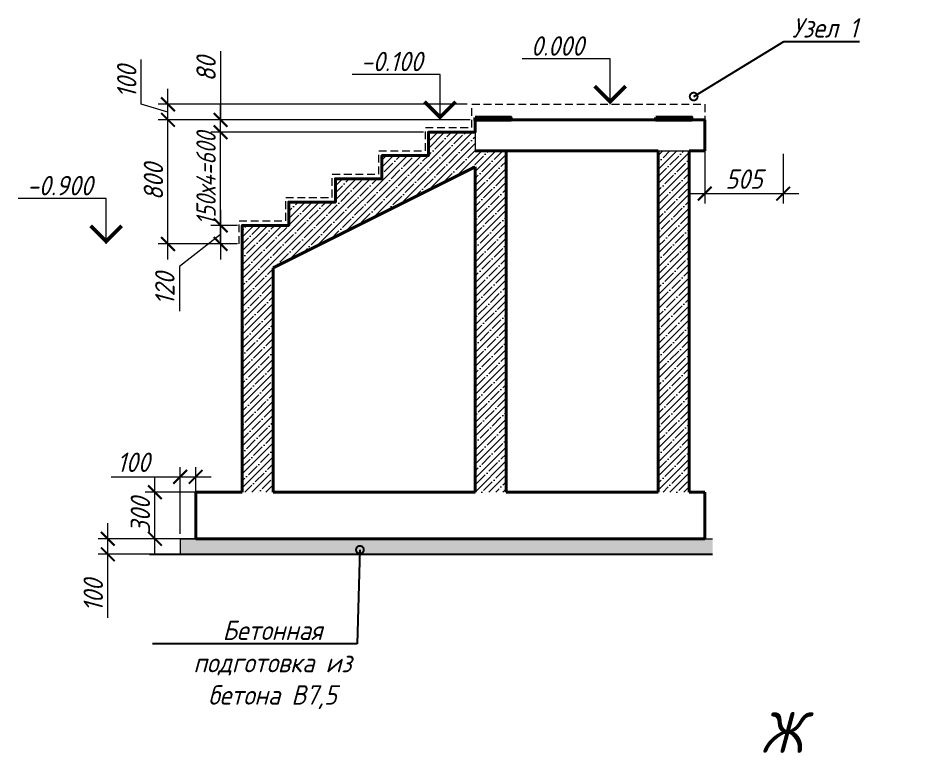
# Model space of a CAD drawing. Header units: millimetres. Extents: x 504091 to 2165846, y 135022 to 442887.
# Drawn here: x 839877 to 845719, y 247545 to 252280 of the extents above; entities that cross this region are included whole.
import ezdxf
from ezdxf import colors
from ezdxf.entities.mleader import LeaderData, LeaderLine
from ezdxf.math import Vec2, Vec3

# ---------------------------------------------------------------- set-up
doc = ezdxf.new("R2010")
doc.units = ezdxf.units.MM
doc.linetypes.add('( Dashed )', pattern=[0.75, 0.5, -0.25])
doc.linetypes.add('осеваяX2', pattern=[4, 2.5, -0.5, 0.5, -0.5])
doc.layers.get('Defpoints').update_dxf_attribs({"color": 255})
for name, color, linetype in [('PS_Выноски', 7, 'Continuous'), ('SGRAND', 7, 'Continuous'), ('металл', 124, 'Continuous')]:
    doc.layers.add(name, color=color, linetype=linetype)
for name, color, linetype, lineweight in [('Лестницы', 7, 'Continuous', 18), ('Монолит тонкий', 204, 'Continuous', 9), ('Оси', 165, 'осеваяX2', 13), ('Размер', 7, 'Continuous', 13), ('размеры', 7, 'Continuous', 9), ('Размеры КР', 164, 'Continuous', 9)]:
    doc.layers.add(name, color=color, linetype=linetype, lineweight=lineweight)
doc.styles.add('GOST 2.304_new', font='isocpeur.ttf', dxfattribs={"width": 0.9, "oblique": 15})
doc.linetypes.add('zem', pattern='A,1.9,[130,ltypeshp.shx,S=2.4,R=135,X=0.5,Y=-1.8],2,[130,ltypeshp.shx,S=2.4,R=135,X=0.5,Y=-1.8],2,[130,ltypeshp.shx,S=2.4,R=135,X=0.5,Y=-1.8],3.8', length=9.7)
doc.dimstyles.new('SPDS 1_50', dxfattribs={"dimscale": 50, "dimtxt": 2.5, "dimasz": 1.77, "dimexe": 1.25, "dimexo": 0.625, "dimtad": 1, "dimdec": 0, "dimrnd": 0.001, "dimzin": 9, "dimtxsty": 'GOST 2.304_new', "dimblk": 'ARCHTICK', "dimcen": 2.5, "dimdle": 2, "dimclrt": 256, "dimadec": 0, "dimazin": 2, "dimtfac": 0.75, "dimtdec": 0, "dimtmove": 1, "dimatfit": 3, "dimfxl": 0, "dimtolj": 1, "dimlwd": 9, "dimlwe": 9, "dimarcsym": 0})

# ---------------------------------------------------------------- blocks, each defined once
blk = doc.blocks.new('_ArchTick')
at = {"color": 0, "linetype": 'ByBlock', "const_width": 0.15}
blk.add_lwpolyline([(-0.5, -0.5), (0.5, 0.5)], dxfattribs=at)
blk = doc.blocks.new('*D1468')
at = {"layer": 'Defpoints', "color": 0, "lineweight": 20, "transparency": 16777216}
for p in [(840454.7, 248924.6), (840920.9, 248924.6), (840920.9, 248824.6)]:
    blk.add_point(p, dxfattribs=at)
at = {"layer": 'Размеры КР', "color": 0, "lineweight": 9, "transparency": 16777216}
for p, q in [((840454.7, 248724.6), (840454.7, 249024.6)), ((840889.7, 248924.6), (840392.2, 248924.6)), ((840889.7, 248824.6), (840392.2, 248824.6)), ((840454.7, 248415.3), (840454.7, 248824.6))]:
    blk.add_line(p, q, dxfattribs=at)
at = {"layer": 'Размеры КР', "color": 0, "lineweight": 9, "transparency": 16777216, "xscale": 88.5, "yscale": 88.5, "zscale": 88.5}
for p, rotation in [((840454.7, 248924.6), 90), ((840454.7, 248824.6), 270)]:
    blk.add_blockref('_ArchTick', p, dxfattribs=dict(at, rotation=rotation))
at = {"layer": 'Размеры КР', "lineweight": 20, "transparency": 16777216, "insert": (840360.9, 248558.9), "char_height": 125, "attachment_point": 5, "rotation": 90, "style": 'GOST 2.304_new'}
blk.add_mtext('\\A1;100', dxfattribs=at)
blk = doc.blocks.new('*D1469')
at = {"layer": 'Defpoints', "color": 0, "lineweight": 20, "transparency": 16777216}
for p in [(841020.9, 249323.8), (840920.9, 248924.6), (841020.9, 248924.6)]:
    blk.add_point(p, dxfattribs=at)
at = {"layer": 'Размеры КР', "color": 0, "lineweight": 9, "transparency": 16777216}
for p, q in [((840920.9, 248955.8), (840920.9, 249386.3)), ((841020.9, 248955.8), (841020.9, 249386.3)), ((840476.2, 249323.8), (840920.9, 249323.8)), ((840820.9, 249323.8), (841120.9, 249323.8))]:
    blk.add_line(p, q, dxfattribs=at)
at = {"layer": 'Размеры КР', "color": 0, "lineweight": 9, "transparency": 16777216, "xscale": 88.5, "yscale": 88.5, "zscale": 88.5, "rotation": 180}
blk.add_blockref('_ArchTick', (840920.9, 249323.8), dxfattribs=at)
at = {"layer": 'Размеры КР', "color": 0, "lineweight": 9, "transparency": 16777216, "xscale": 88.5, "yscale": 88.5, "zscale": 88.5}
blk.add_blockref('_ArchTick', (841020.9, 249323.8), dxfattribs=at)
at = {"layer": 'Размеры КР', "lineweight": 20, "transparency": 16777216, "insert": (840619.8, 249417.5), "char_height": 125, "attachment_point": 5, "style": 'GOST 2.304_new'}
blk.add_mtext('\\A1;100', dxfattribs=at)
blk = doc.blocks.new('*D1462')
at = {"layer": 'Defpoints', "color": 0, "lineweight": 20, "transparency": 16777216}
for p in [(841320.9, 250944.6), (841181.6, 250824.6), (841320.9, 250824.6)]:
    blk.add_point(p, dxfattribs=at)
at = {"layer": 'Размеры КР', "color": 0, "lineweight": 9, "transparency": 16777216}
for p, q in [((841181.6, 251044.6), (841181.6, 250724.6)), ((841289.7, 250944.6), (841119.1, 250944.6)), ((841181.6, 250884.6), (840916, 250678.8)), ((841289.7, 250824.6), (841119.1, 250824.6)), ((840916, 250678.8), (840916, 250391.6))]:
    blk.add_line(p, q, dxfattribs=at)
at = {"layer": 'Размеры КР', "color": 0, "lineweight": 9, "transparency": 16777216, "xscale": 88.5, "yscale": 88.5, "zscale": 88.5}
for p, rotation in [((841181.6, 250944.6), 90), ((841181.6, 250824.6), 270)]:
    blk.add_blockref('_ArchTick', p, dxfattribs=dict(at, rotation=rotation))
at = {"layer": 'Размеры КР', "lineweight": 20, "transparency": 16777216, "insert": (840822.2, 250535.2), "char_height": 125, "attachment_point": 5, "rotation": 90, "style": 'GOST 2.304_new'}
blk.add_mtext('\\A1;120', dxfattribs=at)
blk = doc.blocks.new('*D1463')
at = {"layer": 'Defpoints', "color": 0, "lineweight": 20, "transparency": 16777216}
for p in [(841181.6, 251544.6), (842520.9, 251544.6), (841320.9, 250944.6)]:
    blk.add_point(p, dxfattribs=at)
at = {"layer": 'Размеры КР', "color": 0, "lineweight": 9, "transparency": 16777216}
for p, q in [((841181.6, 250844.6), (841181.6, 251644.6)), ((842489.7, 251544.6), (841119.1, 251544.6)), ((841289.7, 250944.6), (841119.1, 250944.6))]:
    blk.add_line(p, q, dxfattribs=at)
at = {"layer": 'Размеры КР', "color": 0, "lineweight": 9, "transparency": 16777216, "xscale": 88.5, "yscale": 88.5, "zscale": 88.5}
for p, rotation in [((841181.6, 251544.6), 90), ((841181.6, 250944.6), 270)]:
    blk.add_blockref('_ArchTick', p, dxfattribs=dict(at, rotation=rotation))
at = {"layer": 'Размеры КР', "lineweight": 20, "transparency": 16777216, "insert": (841087.8, 251244.6), "char_height": 125, "attachment_point": 5, "rotation": 90, "style": 'GOST 2.304_new'}
blk.add_mtext('\\A1;{\\W0.8;150х4=600}', dxfattribs=at)
blk = doc.blocks.new('*D1464')
at = {"layer": 'Defpoints', "color": 0, "lineweight": 20, "transparency": 16777216}
for p in [(841181.6, 251624.6), (842820.9, 251624.6), (842520.9, 251544.6)]:
    blk.add_point(p, dxfattribs=at)
at = {"layer": 'Размеры КР', "color": 0, "lineweight": 9, "transparency": 16777216}
for p, q in [((841181.6, 252067.1), (841181.6, 251624.6)), ((841181.6, 251444.6), (841181.6, 251724.6)), ((842789.7, 251624.6), (841119.1, 251624.6)), ((842489.7, 251544.6), (841119.1, 251544.6))]:
    blk.add_line(p, q, dxfattribs=at)
at = {"layer": 'Размеры КР', "color": 0, "lineweight": 9, "transparency": 16777216, "xscale": 88.5, "yscale": 88.5, "zscale": 88.5}
for p, rotation in [((841181.6, 251624.6), 90), ((841181.6, 251544.6), 270)]:
    blk.add_blockref('_ArchTick', p, dxfattribs=dict(at, rotation=rotation))
at = {"layer": 'Размеры КР', "lineweight": 20, "transparency": 16777216, "insert": (841087.8, 251951.6), "char_height": 125, "attachment_point": 5, "rotation": 90, "style": 'GOST 2.304_new'}
blk.add_mtext('\\A1;80', dxfattribs=at)
blk = doc.blocks.new('*D1465')
at = {"layer": 'Defpoints', "color": 0, "lineweight": 20, "transparency": 16777216}
for p in [(840842.5, 251624.6), (842820.9, 251624.6), (841300.9, 250824.6)]:
    blk.add_point(p, dxfattribs=at)
at = {"layer": 'Размеры КР', "color": 0, "lineweight": 9, "transparency": 16777216}
for p, q in [((840842.5, 250724.6), (840842.5, 251724.6)), ((842789.7, 251624.6), (840780, 251624.6)), ((841269.7, 250824.6), (840780, 250824.6))]:
    blk.add_line(p, q, dxfattribs=at)
at = {"layer": 'Размеры КР', "color": 0, "lineweight": 9, "transparency": 16777216, "xscale": 88.5, "yscale": 88.5, "zscale": 88.5}
for p, rotation in [((840842.5, 251624.6), 90), ((840842.5, 250824.6), 270)]:
    blk.add_blockref('_ArchTick', p, dxfattribs=dict(at, rotation=rotation))
at = {"layer": 'Размеры КР', "lineweight": 20, "transparency": 16777216, "insert": (840748.7, 251224.6), "char_height": 125, "attachment_point": 5, "rotation": 90, "style": 'GOST 2.304_new'}
blk.add_mtext('\\A1;800', dxfattribs=at)
blk = doc.blocks.new('*D1466')
at = {"layer": 'Defpoints', "color": 0, "lineweight": 20, "transparency": 16777216}
for p in [(840842.5, 251724.6), (842800.9, 251724.6), (842820.9, 251624.6)]:
    blk.add_point(p, dxfattribs=at)
at = {"layer": 'Размеры КР', "color": 0, "lineweight": 9, "transparency": 16777216}
for p, q in [((840670.6, 251726.1), (840670.6, 252013.4)), ((840842.5, 251524.6), (840842.5, 251824.6)), ((840842.5, 251674.6), (840670.6, 251726.1)), ((842769.7, 251724.6), (840780, 251724.6)), ((842789.7, 251624.6), (840780, 251624.6))]:
    blk.add_line(p, q, dxfattribs=at)
at = {"layer": 'Размеры КР', "color": 0, "lineweight": 9, "transparency": 16777216, "xscale": 88.5, "yscale": 88.5, "zscale": 88.5}
for p, rotation in [((840842.5, 251724.6), 90), ((840842.5, 251624.6), 270)]:
    blk.add_blockref('_ArchTick', p, dxfattribs=dict(at, rotation=rotation))
at = {"layer": 'Размеры КР', "lineweight": 20, "transparency": 16777216, "insert": (840576.8, 251869.7), "char_height": 125, "attachment_point": 5, "rotation": 90, "style": 'GOST 2.304_new'}
blk.add_mtext('\\A1;100', dxfattribs=at)
blk = doc.blocks.new('*D1467')
at = {"layer": 'Defpoints', "color": 0, "lineweight": 20, "transparency": 16777216}
for p in [(840758.2, 249224.6), (841147.8, 249224.6), (841147.8, 248924.6)]:
    blk.add_point(p, dxfattribs=at)
at = {"layer": 'Размеры КР', "color": 0, "lineweight": 9, "transparency": 16777216}
for p, q in [((840758.2, 248824.6), (840758.2, 249324.6)), ((841116.6, 249224.6), (840695.7, 249224.6)), ((841116.6, 248924.6), (840695.7, 248924.6))]:
    blk.add_line(p, q, dxfattribs=at)
at = {"layer": 'Размеры КР', "color": 0, "lineweight": 9, "transparency": 16777216, "xscale": 88.5, "yscale": 88.5, "zscale": 88.5}
for p, rotation in [((840758.2, 249224.6), 90), ((840758.2, 248924.6), 270)]:
    blk.add_blockref('_ArchTick', p, dxfattribs=dict(at, rotation=rotation))
at = {"layer": 'Размеры КР', "lineweight": 20, "transparency": 16777216, "insert": (840664.4, 249074.6), "char_height": 125, "attachment_point": 5, "rotation": 90, "style": 'GOST 2.304_new'}
blk.add_mtext('\\A1;300', dxfattribs=at)
blk = doc.blocks.new('_DotSmall')
at = {"color": 0, "linetype": 'ByBlock', "lineweight": 35, "const_width": 0.5}
blk.add_lwpolyline([(-0.0625, 0, 1), (0.0625, 0, 1)], format="xyb", close=True, dxfattribs=at)
blk = doc.blocks.new('*D1461')
at = {"layer": 'Defpoints', "color": 0, "lineweight": 20, "transparency": 16777216}
for p in [(844300.9, 251462.8), (844805.9, 251437.1), (844805.9, 251148.8)]:
    blk.add_point(p, dxfattribs=at)
at = {"layer": 'Размеры КР', "color": 0, "lineweight": 9, "transparency": 16777216}
for p, q in [((844300.9, 251431.5), (844300.9, 251086.3)), ((844805.9, 251405.9), (844805.9, 251086.3)), ((844200.9, 251148.8), (844905.9, 251148.8))]:
    blk.add_line(p, q, dxfattribs=at)
at = {"layer": 'Размеры КР', "color": 0, "lineweight": 9, "transparency": 16777216, "xscale": 88.5, "yscale": 88.5, "zscale": 88.5, "rotation": 180}
blk.add_blockref('_ArchTick', (844300.9, 251148.8), dxfattribs=at)
at = {"layer": 'Размеры КР', "color": 0, "lineweight": 9, "transparency": 16777216, "xscale": 88.5, "yscale": 88.5, "zscale": 88.5}
blk.add_blockref('_ArchTick', (844805.9, 251148.8), dxfattribs=at)
at = {"layer": 'Размеры КР', "lineweight": 20, "transparency": 16777216, "insert": (844553.4, 251242.5), "char_height": 125, "attachment_point": 5, "style": 'GOST 2.304_new'}
blk.add_mtext('\\A1;505', dxfattribs=at)

msp = doc.modelspace()

# ---------------------------------------------------------------- hatches: boundary and pattern name
at = {"layer": 'SGRAND', "lineweight": 20}
h = msp.add_hatch(dxfattribs=at)
h.set_pattern_fill('ANSI35', color=256, scale=10)
h.paths.add_polyline_path([(843020.906, 251424.5549), (842820.9215, 251424.5549), (842820.9215, 251544.5549), (842520.9215, 251544.5549), (842520.9215, 251394.5549), (842220.9215, 251394.5549), (842220.9215, 251244.5549), (841920.9215, 251244.5549), (841920.9215, 251094.5549), (841620.9215, 251094.5549), (841620.9215, 250944.5549), (841320.906, 250944.5549), (841320.906, 249224.5549), (841520.906, 249224.5549), (841520.906, 250670.9403), (842820.906, 251320.9403), (842820.906, 249224.5549), (843020.906, 249224.5549)])
h.paths.add_polyline_path([(844200.906, 251424.5549), (844000.906, 251424.5549), (844000.906, 249224.5549), (844200.906, 249224.5549)])
h = msp.add_hatch(dxfattribs=at)
h.set_pattern_fill('AR-CONC', color=256, scale=0.5)
h.set_pattern_definition([(50, (-38380.89, -13538.944), (91.0923345, -7.969543), [9.525, -104.775]), (355, (-38380.89, -13538.94), (-17.621711, 95.528423), [7.62, -83.820292]), (100.451445, (-38373.3, -13539.61), (73.4706235, 87.558876), [8.095004, -89.045122]), (46.1842, (-38380.89, -13513.54), (135.53952, -21.021164), [14.2875, -157.1625]), (96.635558, (-38369.6, -13515.3), (118.702067, 123.713062), [12.142512, -133.567804]), (351.184151, (-38380.89, -13513.54), (118.702067, 123.713062), [11.429984, -125.729866]), (21, (-38368.19, -13519.894), (75.8071956, -51.132599), [9.525, -104.775]), (326, (-38368.19, -13519.89), (30.901014, 92.093983), [7.62, -83.82]), (71.451445, (-38361.87, -13524.155), (106.70821, 40.9613844), [8.095004, -89.044969]), (37.5, (-38380.89, -13538.944), (1.5443016, 42.2775194), [0, -82.804, 0, -85.09, 0, -84.1375]), (7.5, (-38380.89, -13538.944), (33.4098313, 50.0902874), [0, -48.514, 0, -80.899, 0, -32.0675]), (327.5, (-38409.212, -13538.944), (67.7952976, -2.864372), [0, -31.75, 0, -99.06, 0, -131.445]), (317.5, (-38421.91, -13538.944), (74.0645907, 12.7132455), [0, -41.275, 0, -65.786, 0, -93.345])])
h.paths.add_polyline_path([(844350.9215, 248924.5549), (844300.9215, 248924.5549), (841020.906, 248924.5549), (840920.906, 248924.5549), (840920.906, 248824.5549), (844350.9215, 248824.5549)])

# ---------------------------------------------------------------- linework, layer by layer
at = {"layer": 'PS_Выноски', "linetype": 'zem', "ltscale": 30}
msp.add_line((840722.5313, 248824.5549), (844350.9215, 248824.5549), dxfattribs=at)
at = {"layer": 'Лестницы', "color": 5, "linetype": '( Dashed )', "lineweight": 9, "ltscale": 100}
for points in [[(841600.9215, 250974.5549), (841600.9215, 251124.5549), (841900.9215, 251124.5549), (841900.9215, 251274.5549), (842200.9215, 251274.5549), (842200.9215, 251424.5549), (842500.9215, 251424.5549), (842500.9215, 251574.5549), (842800.9215, 251574.5549), (842800.9215, 251724.5549), (844300.9215, 251724.5549), (844300.9215, 251624.5549)], [(841300.9215, 250824.5549), (841300.9215, 250974.5549), (841600.9215, 250974.5549)]]:
    msp.add_lwpolyline(points, dxfattribs=at)
at = {"layer": 'металл', "lineweight": 50, "ltscale": 500}
for points in [[(842820.9215, 251640.5549), (843050.9215, 251640.5549), (843050.9215, 251624.5549), (842820.9215, 251624.5549)], [(843985.906, 251640.5549), (844215.906, 251640.5549), (844215.906, 251624.5549), (843985.906, 251624.5549)]]:
    msp.add_lwpolyline(points, close=True, dxfattribs=at)
at = {"layer": 'Монолит тонкий', "lineweight": 40, "ltscale": 100}
for p, q in [((842820.9215, 251624.5549), (844300.9215, 251624.5549)), ((844300.9215, 251424.5549), (844300.9215, 251624.5549)), ((842820.9215, 251424.5549), (844000.906, 251424.5549)), ((843020.906, 251424.5549), (843020.906, 249224.5549)), ((844000.906, 251424.5549), (844000.906, 249224.5549)), ((844200.906, 251424.5549), (844300.9215, 251424.5549)), ((844200.906, 251424.5549), (844200.906, 249224.5549)), ((844200.906, 251424.5549), (844300.9215, 251424.5549)), ((841520.906, 250670.9403), (842820.906, 251320.9403)), ((842820.906, 251320.9403), (842820.906, 249224.5549)), ((841520.906, 250670.9403), (841520.906, 249224.5549)), ((841020.906, 249224.5549), (841320.906, 249224.5549)), ((841020.906, 249224.5549), (841020.906, 248924.5549)), ((841520.906, 249224.5549), (842820.906, 249224.5549)), ((843020.906, 249224.5549), (844000.906, 249224.5549)), ((844200.906, 249224.5549), (844300.9215, 249224.5549)), ((844300.9215, 249224.5549), (844300.9215, 248924.5549)), ((841020.906, 248924.5549), (844300.9215, 248924.5549))]:
    msp.add_line(p, q, dxfattribs=at)
msp.add_lwpolyline([(842820.9215, 251624.5549), (842820.9215, 251544.5549), (842520.9215, 251544.5549), (842520.9215, 251394.5549), (842220.9215, 251394.5549), (842220.9215, 251244.5549), (841920.9215, 251244.5549), (841920.9215, 251094.5549), (841620.9215, 251094.5549), (841620.9215, 250944.5549), (841320.906, 250944.5549), (841320.906, 249224.5549)], dxfattribs=at)
at = {"layer": 'размеры', "ltscale": 50}
for points in [[(843691.9058, 251724.5549), (843691.9058, 252016.8585), (843124.7843, 252016.8585)], [(842595.8483, 251624.5549), (842595.8483, 251916.8585), (842028.7267, 251916.8585)], [(840444.124, 250824.5549), (840444.124, 251116.8585), (839877.0024, 251116.8585)]]:
    msp.add_lwpolyline(points, dxfattribs=at)
at = {"layer": 'размеры', "ltscale": 50, "const_width": 24}
for points in [[(843791.9058, 251841.5254), (843691.9058, 251741.5254), (843591.9058, 251841.5254)], [(842695.8483, 251741.5254), (842595.8483, 251641.5254), (842495.8483, 251741.5254)], [(840544.124, 250941.5254), (840444.124, 250841.5254), (840344.124, 250941.5254)]]:
    msp.add_lwpolyline(points, dxfattribs=at)
at = {"layer": 'Размеры КР', "lineweight": 20}
for p, q in [((842820.9215, 251544.5549), (842820.9215, 251424.5549)), ((844000.906, 251424.5549), (844200.906, 251424.5549)), ((840920.906, 248924.5549), (840920.906, 248824.5549)), ((840920.906, 248924.5549), (841020.906, 248924.5549)), ((844300.9215, 248924.5549), (844350.9215, 248924.5549))]:
    msp.add_line(p, q, dxfattribs=at)

# ---------------------------------------------------------------- texts
at = {"layer": 'Оси', "insert": (844798.7114, 247675.9402), "char_height": 262.5, "width": 245.7, "attachment_point": 5, "line_spacing_factor": 1.022766, "style": 'GOST 2.304_new'}
msp.add_mtext('\\pt67.49925,135.00112,202.50037,269.99962,337.49887,405.00075,472.5,539.99925,607.50112,675.00037,742.49962,809.99887,877.50075,945,1012.49925,1080.00113,1147.50038,1214.99963,1282.49887,1350.00075,1417.5,1484.99925,1552.50112,1620.00037,1687.49962,1754.99887,1822.50075,1890,1957.49925,2025.00112,2092.50037,2159.99962;Ж', dxfattribs=at)
at = {"layer": 'размеры', "ltscale": 50, "style": 'GOST 2.304_new', "oblique": 15, "width": 0.9}
for s, p in [('0.000', (843181.0614, 252038.1447)), ('-0.100', (842085.0038, 251938.1447)), ('-0.900', (839933.2796, 251138.1447))]:
    msp.add_text(s, height=125, dxfattribs=at).set_placement(p)

# ---------------------------------------------------------------- dimensions: what is measured, and where the dimension line sits
at = {"layer": 'Размеры КР', "lineweight": 20}
for base, p1, p2, picture, middle in [((841181.5903, 251624.5549), (842520.9215, 251544.5549), (842820.9215, 251624.5549), '*D1464', (841218.4546, 251951.6169)), ((841181.5903, 250824.5549), (841320.906, 250944.5549), (841320.906, 250824.5549), '*D1462', (840915.9653, 250647.5455)), ((840758.1704, 249224.5549), (841147.8401, 248924.5549), (841147.8401, 249224.5549), '*D1467', (840758.1704, 249074.5549)), ((840454.6777, 248924.5549), (840920.906, 248824.5549), (840920.906, 248924.5549), '*D1468', (840446.5941, 248558.9236))]:
    dim = msp.add_linear_dim(base=base, p1=p1, p2=p2, angle=90, dimstyle='SPDS 1_50', dxfattribs=at)
    dim.commit()
    dim.dimension.update_dxf_attribs({"geometry": picture, "text_midpoint": middle, "dimtype": 160})
for base, p1, p2, picture, middle in [((840842.4723, 251724.5549), (842820.9215, 251624.5549), (842800.9215, 251724.5549), '*D1466', (840576.8473, 251757.3674)), ((840842.4723, 251624.5549), (841300.9215, 250824.5549), (842820.9215, 251624.5549), '*D1465', (840748.7223, 251224.5549))]:
    dim = msp.add_linear_dim(base=base, p1=p1, p2=p2, angle=90, dimstyle='SPDS 1_50', dxfattribs=at)
    dim.commit()
    dim.dimension.update_dxf_attribs({"geometry": picture, "text_midpoint": middle})
dim = msp.add_linear_dim(base=(841181.5903, 251544.5549), p1=(841320.906, 250944.5549), p2=(842520.9215, 251544.5549), angle=90, text='{\\W0.8;150х4=<>}', dimstyle='SPDS 1_50', dxfattribs=at)
dim.commit()
dim.dimension.update_dxf_attribs({"geometry": '*D1463', "text_midpoint": (841181.5903, 251244.5549), "dimtype": 160})
dim = msp.add_linear_dim(base=(844805.9215, 251148.7766), p1=(844300.9215, 251462.7682), p2=(844805.9215, 251437.1363), dimstyle='SPDS 1_50', dxfattribs=at)
dim.commit()
dim.dimension.update_dxf_attribs({"geometry": '*D1461', "text_midpoint": (844553.4215, 251242.5266)})
dim = msp.add_linear_dim(base=(841020.906, 249323.7862), p1=(840920.906, 248924.5549), p2=(841020.906, 248924.5549), dimstyle='SPDS 1_50', dxfattribs=at)
dim.commit()
dim.dimension.update_dxf_attribs({"geometry": '*D1469', "text_midpoint": (840619.7767, 249355.8885), "dimtype": 160})

# ---------------------------------------------------------------- leaders
at = {"layer": 'Размер', "ltscale": 20}
ml = msp.add_multileader_mtext('Standard', dxfattribs=at)
ml.set_content('\\A1;Узел 1', color=256, style='GOST 2.304_new')
ml.set_leader_properties()
ml.set_arrow_properties(name='DOTSMALL')
ml.build(insert=Vec2(0, 0))
ml.multileader.update_dxf_attribs({"text_left_attachment_type": 6, "text_right_attachment_type": 6, "dogleg_length": 1, "arrow_head_size": 100})
ctx = ml.context
ctx.base_point, ctx.char_height, ctx.arrow_head_size, ctx.landing_gap_size, ctx.plane_origin = Vec3(844831.2175, 252129.7537), 125, 100, 0, Vec3(824246.3785, 398626.0704)
ctx.left_attachment, ctx.right_attachment, ctx.text_align_type = 6, 6, 1
notes = []
notes.append((ctx, [(1, (1, 1, 0), (844811.2175, 252129.7537), (1, 0), 20, [(0, [(844229.4311, 251774.6818)], 0, [])])]))
ctx.mtext.insert, ctx.mtext.rotation, ctx.mtext.width, ctx.mtext.alignment, ctx.mtext.flow_direction = Vec3(845075.6487, 252279.7537), 6.283185307, 1286.674802, 2, 5
ml = msp.add_multileader_mtext('Standard', dxfattribs=at)
ml.set_content('\\A1;Бетонная подготовка из бетона В7,5', color=256, style='GOST 2.304_new')
ml.set_leader_properties()
ml.set_arrow_properties(name='DOTSMALL')
ml.build(insert=Vec2(0, 0))
ml.multileader.update_dxf_attribs({"text_left_attachment_type": 6, "text_right_attachment_type": 6, "dogleg_length": 1, "arrow_head_size": 100})
ctx = ml.context
ctx.base_point, ctx.char_height, ctx.arrow_head_size, ctx.landing_gap_size, ctx.plane_origin = Vec3(840989.849, 248247.1527), 125, 100, 0, Vec3(820164.1752, 393843.149)
ctx.left_attachment, ctx.right_attachment, ctx.text_align_type = 6, 6, 1
notes.append((ctx, [(0, (1, 1, 0), (842061.4677, 248247.1527), (-1, 0), 20, [(0, [(842079.139, 248853.6086)], 0, [])])]))
ctx.mtext.insert, ctx.mtext.rotation, ctx.mtext.width, ctx.mtext.alignment, ctx.mtext.flow_direction = Vec3(841515.6583, 248397.1527), 6.283185307, 1286.674802, 2, 5
for ctx, leaders in notes:
    for number, flags, end, landing, length, lines in leaders:
        leader = LeaderData()
        leader.index, (leader.has_last_leader_line, leader.has_dogleg_vector, leader.attachment_direction) = number, flags
        leader.last_leader_point, leader.dogleg_vector, leader.dogleg_length = Vec3(end), Vec3(landing), length
        for number, points, colour, breaks in lines:
            line = LeaderLine()
            line.index, line.vertices, line.color, line.breaks = number, Vec3.list(points), colors.encode_raw_color(colour), breaks
            leader.lines.append(line)
        ctx.leaders.append(leader)

doc.saveas('drawing.dxf')
